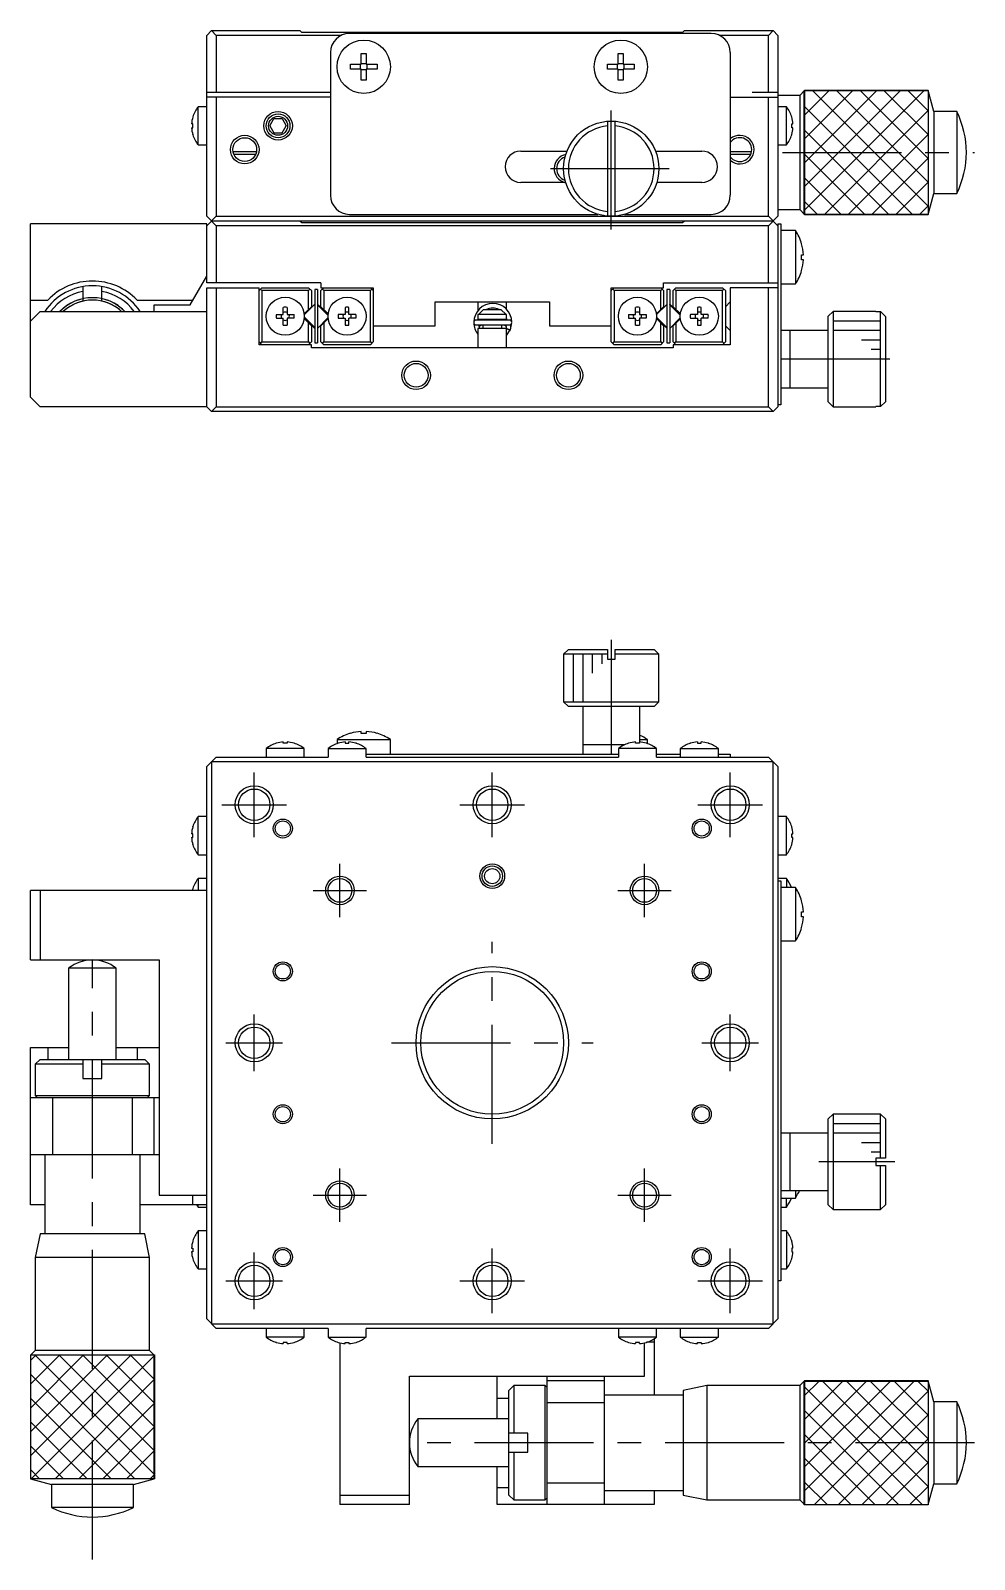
# Model space of a CAD drawing. Extents: x -22 to 381, y 14 to 269.
# Drawn here: x 91.4 to 190.6, y 108 to 268.6 of the extents above; entities that cross this region are included whole.
import ezdxf

# ---------------------------------------------------------------- set-up
doc = ezdxf.new("R2010")
doc.units = 0
doc.header["$LTSCALE"] = 10
doc.linetypes.add('CENTER', pattern=[2, 1.25, -0.25, 0.25, -0.25])
doc.layers.get('0').update_dxf_attribs({"linetype": 'CONTINUOUS'})
doc.layers.add('CENTER', color=1, linetype='CENTER')

msp = doc.modelspace()

# ---------------------------------------------------------------- linework, layer by layer
at = {"color": 7, "linetype": 'CONTINUOUS'}
for p, q in [((109.916871, 268.083955), (110.416871, 268.583955)), ((110.416871, 268.583955), (110.916871, 268.083955)), ((110.416871, 268.583955), (119.716871, 268.583955)), ((119.916871, 268.383955), (119.716871, 268.583955)), ((159.916871, 268.383955), (119.916871, 268.383955)), ((162.916871, 268.283955), (124.916871, 268.283955)), ((160.116871, 268.583955), (159.916871, 268.383955)), ((160.116871, 268.583955), (169.416871, 268.583955)), ((168.916871, 268.083955), (169.416871, 268.583955)), ((169.416871, 268.583955), (169.916871, 268.083955)), ((109.916871, 249.083955), (109.916871, 268.083955)), ((124.045092, 268.083955), (110.916871, 268.083955)), ((110.916871, 268.083955), (110.916871, 262.083955)), ((168.916871, 268.083955), (163.788651, 268.083955)), ((168.916871, 262.083955), (168.916871, 268.083955)), ((169.916871, 268.083955), (169.916871, 249.083955)), ((122.916871, 266.283955), (122.916871, 251.283955)), ((125.017732, 264.523955), (125.017732, 265.043955)), ((125.017732, 265.043955), (126.156871, 265.043955)), ((126.08743, 264.523955), (126.08743, 265.043955)), ((126.156871, 266.183094), (126.676871, 266.183094)), ((126.156871, 265.043955), (126.156871, 266.183094)), ((126.156871, 265.113396), (126.676871, 265.113396)), ((126.676871, 266.183094), (126.676871, 265.043955)), ((126.676871, 265.043955), (127.816011, 265.043955)), ((126.746313, 265.043955), (126.746313, 264.523955)), ((127.816011, 265.043955), (127.816011, 264.523955)), ((152.017732, 264.523955), (152.017732, 265.043955)), ((152.017732, 265.043955), (153.156871, 265.043955)), ((153.08743, 264.523955), (153.08743, 265.043955)), ((153.156871, 266.183094), (153.676871, 266.183094)), ((153.156871, 265.043955), (153.156871, 266.183094)), ((153.156871, 265.113396), (153.676871, 265.113396)), ((153.676871, 266.183094), (153.676871, 265.043955)), ((153.676871, 265.043955), (154.816011, 265.043955)), ((153.746313, 265.043955), (153.746313, 264.523955)), ((154.816011, 265.043955), (154.816011, 264.523955)), ((164.916871, 266.283955), (164.916871, 251.283955)), ((126.156871, 264.523955), (125.017732, 264.523955)), ((126.156871, 263.384815), (126.156871, 264.523955)), ((126.676871, 264.454513), (126.156871, 264.454513)), ((126.676871, 263.384815), (126.156871, 263.384815)), ((127.816011, 264.523955), (126.676871, 264.523955)), ((126.676871, 264.523955), (126.676871, 263.384815)), ((153.156871, 264.523955), (152.017732, 264.523955)), ((153.156871, 263.384815), (153.156871, 264.523955)), ((153.676871, 264.454513), (153.156871, 264.454513)), ((153.676871, 263.384815), (153.156871, 263.384815)), ((154.816011, 264.523955), (153.676871, 264.523955)), ((153.676871, 264.523955), (153.676871, 263.384815)), ((122.916871, 262.083955), (109.916871, 262.083955)), ((169.916871, 262.083955), (167.216871, 262.083955)), ((172.216875, 261.783951), (169.916871, 261.783951)), ((172.716877, 262.283954), (172.216875, 261.783951)), ((172.216875, 261.783951), (172.216875, 249.783959)), ((172.716877, 262.283954), (172.716877, 249.283956)), ((185.716878, 262.283954), (172.716877, 262.283954)), ((185.716878, 262.283954), (185.716878, 249.283956)), ((186.306366, 260.083955), (185.716878, 262.283954)), ((109.018872, 256.583955), (109.018872, 260.583955)), ((109.916871, 260.583955), (109.018872, 260.583955)), ((122.916871, 261.583955), (109.916871, 261.583955)), ((110.916871, 261.583955), (110.916871, 249.083955)), ((164.916871, 261.583955), (169.916871, 261.583955)), ((168.916871, 249.083955), (168.916871, 261.583955)), ((170.814871, 260.583955), (169.916871, 260.583955)), ((170.814871, 256.583955), (170.814871, 260.583955)), ((186.306366, 260.083955), (186.306366, 251.483955)), ((188.716877, 260.083955), (186.306366, 260.083955)), ((188.716877, 260.083955), (188.716877, 251.483955)), ((108.461139, 258.783955), (108.329396, 258.783955)), ((108.461139, 259.512663), (108.461139, 259.533955)), ((108.461139, 258.383955), (108.461139, 258.783955)), ((116.550846, 258.583955), (116.983859, 259.333955)), ((116.550846, 258.583955), (116.983859, 257.833955)), ((116.983859, 259.333955), (117.849884, 259.333955)), ((117.849884, 259.333955), (118.282897, 258.583955)), ((117.849884, 257.833955), (118.282897, 258.583955)), ((152.016871, 259.067929), (152.016871, 249.09998)), ((152.816871, 249.09998), (152.816871, 259.067929)), ((171.372604, 259.512663), (171.372604, 259.533955)), ((171.372604, 258.783955), (171.504347, 258.783955)), ((171.372604, 258.383955), (171.372604, 258.783955)), ((108.329396, 258.383955), (108.461139, 258.383955)), ((108.461139, 257.633955), (108.461139, 257.655246)), ((116.983859, 257.833955), (117.849884, 257.833955)), ((171.504347, 258.383955), (171.372604, 258.383955)), ((171.372604, 257.633955), (171.372604, 257.655246)), ((109.018872, 256.583955), (109.916871, 256.583955)), ((112.682975, 255.883955), (115.150768, 255.883955)), ((115.062515, 255.583955), (112.771228, 255.583955)), ((142.916871, 255.933955), (147.771713, 255.933955)), ((157.06203, 255.933955), (161.916871, 255.933955)), ((164.916871, 255.883955), (167.150768, 255.883955)), ((167.062515, 255.583955), (164.916871, 255.583955)), ((169.916871, 256.583955), (170.814871, 256.583955)), ((147.631738, 252.633955), (142.916871, 252.633955)), ((161.916871, 252.633955), (157.202005, 252.633955)), ((185.716878, 249.283956), (186.306366, 251.483955)), ((186.306366, 251.483955), (188.716877, 251.483955)), ((109.916871, 249.083955), (110.916871, 248.083955)), ((109.916871, 248.083955), (110.916871, 249.083955)), ((110.916871, 249.083955), (168.916871, 249.083955)), ((124.916871, 249.283955), (151.016871, 249.283955)), ((153.816871, 249.283955), (162.916871, 249.283955)), ((168.916871, 248.083955), (169.916871, 249.083955)), ((168.916871, 249.083955), (169.916871, 248.083955)), ((169.916871, 249.783959), (172.216875, 249.783959)), ((172.216875, 249.783959), (172.716877, 249.283956)), ((172.716877, 249.283956), (185.716878, 249.283956)), ((109.916871, 248.283955), (91.416871, 248.283955)), ((91.416871, 230.083955), (91.416871, 248.283955)), ((109.916871, 242.083955), (109.916871, 248.283955)), ((169.416871, 248.583955), (110.416871, 248.583955)), ((110.916871, 248.083955), (110.916871, 242.083955)), ((168.916871, 248.083955), (110.916871, 248.083955)), ((119.916871, 248.383955), (119.716871, 248.583955)), ((159.916871, 248.383955), (119.916871, 248.383955)), ((160.116871, 248.583955), (159.916871, 248.383955)), ((168.916871, 242.083955), (168.916871, 248.083955)), ((169.916871, 248.283955), (170.216871, 248.283955)), ((169.916871, 248.283955), (169.916871, 229.083955)), ((170.216871, 248.283955), (170.216871, 229.283955)), ((171.759334, 247.583955), (170.216871, 247.583955)), ((171.759334, 247.583955), (171.759334, 241.983955)), ((172.410076, 246.183094), (172.416244, 246.186102)), ((172.410076, 245.043955), (172.603333, 245.043955)), ((172.410076, 244.523955), (172.410076, 245.043955)), ((172.603333, 244.523955), (172.410076, 244.523955)), ((108.184821, 239.783955), (109.916871, 242.783955)), ((172.416244, 243.381807), (172.410076, 243.384815)), ((96.916872, 241.700034), (96.916872, 240.171437)), ((98.916872, 240.171437), (98.916872, 241.700034)), ((121.916871, 242.083955), (109.916871, 242.083955)), ((109.916871, 229.083955), (109.916871, 241.583955)), ((109.916871, 241.583955), (115.416871, 241.583955)), ((110.916871, 241.583955), (110.916871, 229.083955)), ((115.416871, 235.583955), (115.416871, 241.583955)), ((115.716871, 241.583955), (115.416871, 241.283955)), ((115.716871, 241.283955), (115.566871, 241.433955)), ((115.716871, 241.583955), (120.616871, 241.583955)), ((115.716871, 241.283955), (115.716871, 235.883955)), ((120.616871, 241.283955), (115.716871, 241.283955)), ((120.616871, 241.583955), (120.916871, 241.283955)), ((120.766871, 241.433955), (120.616871, 241.283955)), ((120.616871, 239.286556), (120.616871, 241.283955)), ((120.916871, 241.283955), (120.916871, 239.586556)), ((121.266871, 241.383955), (121.266871, 235.783955)), ((121.566871, 241.383955), (121.266871, 241.383955)), ((121.566871, 241.383955), (121.566871, 235.783955)), ((121.916871, 242.083955), (121.916871, 241.583955)), ((121.916871, 241.583955), (127.416871, 241.583955)), ((122.216871, 241.583955), (121.916871, 241.283955)), ((121.916871, 239.586556), (121.916871, 241.283955)), ((122.216871, 241.283955), (122.066871, 241.433955)), ((122.216871, 241.283955), (122.216871, 239.286556)), ((127.116871, 241.283955), (122.216871, 241.283955)), ((127.116871, 241.583955), (127.416871, 241.283955)), ((127.266871, 241.433955), (127.116871, 241.283955)), ((127.116871, 235.883955), (127.116871, 241.283955)), ((127.416871, 241.583955), (127.416871, 235.883955)), ((152.416871, 241.583955), (157.916871, 241.583955)), ((152.416871, 235.883955), (152.416871, 241.583955)), ((152.716871, 241.583955), (152.416871, 241.283955)), ((152.716871, 241.283955), (152.566871, 241.433955)), ((157.616871, 241.283955), (152.716871, 241.283955)), ((152.716871, 241.283955), (152.716871, 235.883955)), ((157.916871, 241.283955), (157.616871, 241.583955)), ((157.766871, 241.433955), (157.616871, 241.283955)), ((157.616871, 239.286556), (157.616871, 241.283955)), ((157.916871, 241.583955), (157.916871, 242.083955)), ((157.916871, 242.083955), (169.916871, 242.083955)), ((157.916871, 241.283955), (157.916871, 239.586556)), ((158.266871, 241.383955), (158.266871, 235.783955)), ((158.566871, 241.383955), (158.266871, 241.383955)), ((158.566871, 241.383955), (158.566871, 235.783955)), ((158.916871, 241.283955), (159.216871, 241.583955)), ((158.916871, 239.586556), (158.916871, 241.283955)), ((159.216871, 241.283955), (159.066871, 241.433955)), ((159.216871, 241.583955), (164.116871, 241.583955)), ((159.216871, 241.283955), (159.216871, 239.286556)), ((164.116871, 241.283955), (159.216871, 241.283955)), ((164.416871, 241.283955), (164.116871, 241.583955)), ((164.266871, 241.433955), (164.116871, 241.283955)), ((164.116871, 235.883955), (164.116871, 241.283955)), ((164.416871, 241.283955), (164.416871, 235.883955)), ((164.916871, 241.583955), (164.916871, 235.583955)), ((169.916871, 241.583955), (164.916871, 241.583955)), ((168.916871, 229.083955), (168.916871, 241.583955)), ((170.216871, 241.983955), (171.759334, 241.983955)), ((91.416871, 240.283955), (93.226456, 240.283955)), ((102.607287, 240.283955), (108.473496, 240.283955)), ((104.416871, 239.783955), (108.184821, 239.783955)), ((104.416871, 239.083955), (104.416871, 239.783955)), ((117.966871, 238.783955), (117.966871, 239.512663)), ((118.366871, 239.512663), (118.366871, 238.783955)), ((120.152618, 238.822303), (120.916871, 239.586556)), ((121.240095, 239.821391), (120.179435, 238.760731)), ((121.566872, 239.777458), (122.654308, 238.690021)), ((122.654308, 238.760731), (121.593648, 239.821391)), ((121.916871, 239.586556), (122.681124, 238.822303)), ((124.466871, 239.512663), (124.466871, 238.783955)), ((124.866871, 238.783955), (124.866871, 239.512663)), ((133.916871, 240.083955), (145.916871, 240.083955)), ((133.916871, 237.583955), (133.916871, 240.083955)), ((138.416871, 240.083955), (138.416871, 239.184034)), ((138.471188, 238.783955), (139.000356, 239.283955)), ((139.000356, 239.283955), (140.833387, 239.283955)), ((140.833387, 239.283955), (141.362555, 238.783955)), ((141.416871, 239.313572), (141.416871, 240.083955)), ((145.916871, 240.083955), (145.916871, 237.583955)), ((154.966871, 238.783955), (154.966871, 239.512663)), ((155.366871, 239.512663), (155.366871, 238.783955)), ((157.152618, 238.822303), (157.916871, 239.586556)), ((158.240095, 239.821391), (157.179435, 238.760731)), ((158.566871, 239.777457), (159.654308, 238.690021)), ((159.654308, 238.760731), (158.593648, 239.821391)), ((158.916871, 239.586556), (159.681124, 238.822303)), ((161.466871, 239.512663), (161.466871, 238.783955)), ((161.866871, 238.783955), (161.866871, 239.512663)), ((164.916871, 240.083955), (164.416871, 239.583955)), ((92.416871, 239.083955), (91.416871, 238.083955)), ((92.416871, 239.083955), (109.916871, 239.083955)), ((117.238163, 238.783955), (117.966871, 238.783955)), ((117.238163, 238.383955), (117.966871, 238.383955)), ((117.966871, 237.655246), (117.966871, 238.383955)), ((118.366871, 238.783955), (119.09558, 238.783955)), ((118.366871, 238.383955), (118.366871, 237.655246)), ((119.09558, 238.383955), (118.366871, 238.383955)), ((120.916871, 237.581353), (120.152618, 238.345606)), ((121.266871, 237.390452), (120.179435, 238.477889)), ((120.179435, 238.407178), (121.240095, 237.346518)), ((120.616871, 235.883955), (120.616871, 237.881353)), ((121.593648, 237.346518), (122.654308, 238.407178)), ((122.681125, 238.345606), (121.916871, 237.581353)), ((122.216871, 237.881353), (122.216871, 235.883955)), ((124.466871, 238.783955), (123.738163, 238.783955)), ((123.738163, 238.383955), (124.466871, 238.383955)), ((124.466871, 238.383955), (124.466871, 237.655246)), ((125.59558, 238.783955), (124.866871, 238.783955)), ((124.866871, 237.655246), (124.866871, 238.383955)), ((125.59558, 238.383955), (124.866871, 238.383955)), ((141.723854, 238.18158), (138.223854, 238.18158)), ((138.223854, 237.68158), (141.723854, 237.68158)), ((138.416871, 238.783955), (138.416871, 238.283955)), ((141.416871, 238.783955), (138.416871, 238.783955)), ((138.416871, 238.283955), (141.416871, 238.283955)), ((138.619979, 237.283845), (138.493758, 237.681572)), ((138.494029, 238.181595), (138.514977, 238.284054)), ((138.636562, 237.596567), (138.644954, 237.605629)), ((138.644954, 237.605629), (138.653779, 237.614255)), ((138.653779, 237.614255), (138.663014, 237.622426)), ((138.663014, 237.622426), (138.672633, 237.630124)), ((138.672633, 237.630124), (138.682612, 237.637332)), ((138.682612, 237.637332), (138.692925, 237.644037)), ((138.692925, 237.644037), (138.703546, 237.650224)), ((138.703546, 237.650224), (138.714449, 237.655882)), ((138.714449, 237.655882), (138.725607, 237.660998)), ((138.725607, 237.660998), (138.736993, 237.665564)), ((138.736993, 237.665564), (138.74858, 237.669571)), ((138.74858, 237.669571), (138.760342, 237.673011)), ((138.760342, 237.673011), (138.772249, 237.675878)), ((138.772249, 237.675878), (138.784276, 237.678167)), ((138.784276, 237.678167), (138.796395, 237.679874)), ((138.796395, 237.679874), (138.808578, 237.680996)), ((138.808578, 237.680996), (138.820797, 237.681531)), ((138.820797, 237.681531), (138.825701, 237.68158)), ((138.916871, 238.283955), (138.916871, 238.18158)), ((138.916871, 237.68158), (138.916871, 237.283955)), ((140.916871, 238.18158), (140.916871, 238.283955)), ((140.916871, 237.283955), (140.916871, 237.68158)), ((141.122007, 237.68158), (141.13359, 237.681311)), ((141.13359, 237.681311), (141.145787, 237.680456)), ((141.145787, 237.680456), (141.157928, 237.679016)), ((141.157928, 237.679016), (141.169985, 237.676994)), ((141.169985, 237.676994), (141.18193, 237.674395)), ((141.18193, 237.674395), (141.193737, 237.671224)), ((141.193737, 237.671224), (141.205378, 237.667488)), ((141.205378, 237.667488), (141.216827, 237.663193)), ((141.216827, 237.663193), (141.228058, 237.658348)), ((141.228058, 237.658348), (141.239044, 237.652964)), ((141.239044, 237.652964), (141.249759, 237.64705)), ((141.249759, 237.64705), (141.260178, 237.640619)), ((141.260178, 237.640619), (141.270275, 237.633684)), ((141.270275, 237.633684), (141.280027, 237.626258)), ((141.280027, 237.626258), (141.289407, 237.618358)), ((141.289407, 237.618358), (141.298393, 237.609999)), ((141.298393, 237.609999), (141.30696, 237.6012)), ((141.30696, 237.6012), (141.315087, 237.591979)), ((141.416871, 238.18158), (141.416871, 238.783955)), ((141.417266, 238.342813), (141.453925, 238.181608)), ((141.82927, 237.684244), (141.822698, 237.702011)), ((141.840799, 237.649051), (141.82927, 237.684244)), ((141.833817, 237.199581), (141.972341, 237.902075)), ((141.850557, 237.613336), (141.840799, 237.649051)), ((141.85852, 237.577187), (141.850557, 237.613336)), ((154.238163, 238.783955), (154.966871, 238.783955)), ((154.238163, 238.383955), (154.966871, 238.383955)), ((154.966871, 237.655246), (154.966871, 238.383955)), ((155.366871, 238.783955), (156.09558, 238.783955)), ((155.366871, 238.383955), (155.366871, 237.655246)), ((156.09558, 238.383955), (155.366871, 238.383955)), ((157.916871, 237.581353), (157.152618, 238.345606)), ((158.266871, 237.390452), (157.179435, 238.477889)), ((157.179435, 238.407178), (158.240095, 237.346518)), ((157.616871, 235.883955), (157.616871, 237.881353)), ((158.593648, 237.346518), (159.654308, 238.407178)), ((159.681125, 238.345606), (158.916871, 237.581353)), ((159.216871, 237.881353), (159.216871, 235.883955)), ((161.466871, 238.783955), (160.738163, 238.783955)), ((160.738163, 238.383955), (161.466871, 238.383955)), ((161.466871, 238.383955), (161.466871, 237.655246)), ((162.59558, 238.783955), (161.866871, 238.783955)), ((161.866871, 237.655246), (161.866871, 238.383955)), ((162.59558, 238.383955), (161.866871, 238.383955)), ((175.716871, 239.083955), (175.216871, 238.583955)), ((175.216871, 229.583955), (175.216871, 238.583955)), ((175.716871, 239.083955), (175.716871, 229.083955)), ((180.216871, 239.083955), (175.716871, 239.083955)), ((180.216871, 239.083955), (180.216871, 239.067929)), ((180.216871, 239.067929), (180.716871, 239.067929)), ((180.716871, 229.09998), (180.716871, 239.067929)), ((180.716871, 239.067929), (181.216871, 238.566142)), ((181.216871, 238.566142), (181.216871, 229.601768)), ((120.916871, 237.581353), (120.916871, 235.883955)), ((121.916871, 235.883955), (121.916871, 237.581353)), ((127.416871, 237.583955), (133.916871, 237.583955)), ((138.110988, 237.20671), (138.135508, 237.143872)), ((138.13518, 237.145414), (138.136321, 237.145889)), ((138.135624, 237.147882), (138.135182, 237.14541)), ((138.135508, 237.143872), (138.135182, 237.14541)), ((141.416871, 237.283955), (138.416871, 237.283955)), ((138.416871, 237.283955), (138.416871, 235.283955)), ((138.575594, 237.437763), (138.576014, 237.450191)), ((138.575816, 237.425333), (138.575594, 237.437763)), ((138.576678, 237.412935), (138.575816, 237.425333)), ((138.576014, 237.450191), (138.577073, 237.462583)), ((138.578177, 237.400604), (138.576678, 237.412935)), ((138.577073, 237.462583), (138.57877, 237.474903)), ((138.580307, 237.388373), (138.578177, 237.400604)), ((138.57877, 237.474903), (138.581099, 237.487118)), ((138.583061, 237.376275), (138.580307, 237.388373)), ((138.581099, 237.487118), (138.584052, 237.499195)), ((138.58643, 237.364343), (138.583061, 237.376275)), ((138.584052, 237.499195), (138.587619, 237.5111)), ((138.590402, 237.352609), (138.58643, 237.364343)), ((138.587619, 237.5111), (138.59179, 237.522801)), ((138.595124, 237.340729), (138.590402, 237.352609)), ((138.59179, 237.522801), (138.596551, 237.534269)), ((138.59545, 237.339191), (138.593675, 237.342545)), ((138.596551, 237.534269), (138.601886, 237.545472)), ((138.601886, 237.545472), (138.60778, 237.556382)), ((138.60778, 237.556382), (138.614215, 237.566972)), ((138.614215, 237.566972), (138.62117, 237.577216)), ((138.62117, 237.577216), (138.628627, 237.587088)), ((138.628627, 237.587088), (138.636562, 237.596567)), ((141.315087, 237.591979), (141.322751, 237.582357)), ((141.322751, 237.582357), (141.329932, 237.572355)), ((141.353574, 237.340217), (141.327988, 237.283849)), ((141.329932, 237.572355), (141.336607, 237.561997)), ((141.336607, 237.561997), (141.342758, 237.551306)), ((141.342758, 237.551306), (141.348368, 237.540308)), ((141.348368, 237.540308), (141.353417, 237.52903)), ((141.414164, 237.279487), (141.349639, 237.331121)), ((141.352898, 237.336266), (141.352258, 237.339191)), ((141.355307, 237.347357), (141.352583, 237.340729)), ((141.354954, 237.332762), (141.352898, 237.336266)), ((141.353417, 237.52903), (141.357891, 237.517499)), ((141.358412, 237.328701), (141.354954, 237.332762)), ((141.359563, 237.359033), (141.355307, 237.347357)), ((141.357891, 237.517499), (141.361775, 237.505745)), ((141.36325, 237.324106), (141.358412, 237.328701)), ((141.363215, 237.370917), (141.359563, 237.359033)), ((141.361775, 237.505745), (141.365057, 237.493798)), ((141.366252, 237.382975), (141.363215, 237.370917)), ((141.36944, 237.319007), (141.36325, 237.324106)), ((141.365057, 237.493798), (141.367724, 237.481689)), ((141.368665, 237.395175), (141.366252, 237.382975)), ((141.367724, 237.481689), (141.369768, 237.46945)), ((141.370446, 237.407483), (141.368665, 237.395175)), ((141.376943, 237.313435), (141.36944, 237.319007)), ((141.369768, 237.46945), (141.371181, 237.457115)), ((141.371591, 237.419866), (141.370446, 237.407483)), ((141.371181, 237.457115), (141.371958, 237.444716)), ((141.372095, 237.432288), (141.371591, 237.419866)), ((141.371958, 237.444716), (141.372095, 237.432288)), ((141.385712, 237.307425), (141.376943, 237.313435)), ((141.395694, 237.301013), (141.385712, 237.307425)), ((141.406827, 237.294239), (141.395694, 237.301013)), ((141.419043, 237.287145), (141.406827, 237.294239)), ((141.807279, 237.135276), (141.414164, 237.279487)), ((141.416871, 235.283955), (141.416871, 237.283955)), ((141.416879, 236.548657), (141.811209, 237.144384)), ((141.432265, 237.279774), (141.419043, 237.287145)), ((141.446413, 237.272173), (141.432265, 237.279774)), ((141.4614, 237.264387), (141.446413, 237.272173)), ((141.477132, 237.256465), (141.4614, 237.264387)), ((141.493513, 237.248456), (141.477132, 237.256465)), ((141.510443, 237.240409), (141.493513, 237.248456)), ((141.527815, 237.232373), (141.510443, 237.240409)), ((141.545525, 237.224399), (141.527815, 237.232373)), ((141.563461, 237.216535), (141.545525, 237.224399)), ((141.581515, 237.20883), (141.563461, 237.216535)), ((141.599574, 237.201331), (141.581515, 237.20883)), ((141.617526, 237.194085), (141.599574, 237.201331)), ((141.635263, 237.187136), (141.617526, 237.194085)), ((141.652673, 237.180527), (141.635263, 237.187136)), ((141.66965, 237.174299), (141.652673, 237.180527)), ((141.686089, 237.16849), (141.66965, 237.174299)), ((141.701889, 237.163137), (141.686089, 237.16849)), ((141.716951, 237.158271), (141.701889, 237.163137)), ((141.731185, 237.153924), (141.716951, 237.158271)), ((141.744501, 237.150121), (141.731185, 237.153924)), ((141.756817, 237.146887), (141.744501, 237.150121)), ((141.768058, 237.144241), (141.756817, 237.146887)), ((141.778155, 237.142199), (141.768058, 237.144241)), ((141.774059, 237.0628), (141.808323, 237.137721)), ((141.787044, 237.140775), (141.778155, 237.142199)), ((141.794672, 237.139977), (141.787044, 237.140775)), ((141.800991, 237.139809), (141.794672, 237.139977)), ((141.805962, 237.140274), (141.800991, 237.139809)), ((141.809555, 237.141367), (141.805962, 237.140274)), ((141.811747, 237.143083), (141.809555, 237.141367)), ((141.812525, 237.14541), (141.811747, 237.143083)), ((141.8122, 237.143872), (141.825253, 237.176454)), ((141.825253, 237.176454), (141.837343, 237.211472)), ((141.837343, 237.211472), (141.847668, 237.24704)), ((141.847668, 237.24704), (141.856202, 237.283069)), ((141.856202, 237.283069), (141.862926, 237.319472)), ((141.864668, 237.540691), (141.85852, 237.577187)), ((141.862926, 237.319472), (141.867824, 237.356158)), ((141.868986, 237.503938), (141.864668, 237.540691)), ((141.867824, 237.356158), (141.870883, 237.393038)), ((141.871465, 237.467018), (141.868986, 237.503938)), ((141.870883, 237.393038), (141.872098, 237.430021)), ((141.872098, 237.430021), (141.871465, 237.467018)), ((145.916871, 237.583955), (152.416871, 237.583955)), ((157.916871, 237.581353), (157.916871, 235.883955)), ((158.916871, 235.883955), (158.916871, 237.581353)), ((164.416871, 237.583955), (164.916871, 237.083955)), ((175.216871, 237.083955), (170.216871, 237.083955)), ((171.216871, 231.083955), (171.216871, 237.083955)), ((115.416871, 235.883955), (115.716871, 235.583955)), ((120.916871, 235.583955), (115.416871, 235.583955)), ((115.566871, 235.733955), (115.716871, 235.883955)), ((115.716871, 235.883955), (120.616871, 235.883955)), ((120.616871, 235.883955), (120.766871, 235.733955)), ((120.916871, 235.883955), (120.616871, 235.583955)), ((120.916871, 235.283955), (120.916871, 235.583955)), ((158.916871, 235.283955), (120.916871, 235.283955)), ((121.266871, 235.783955), (121.566871, 235.783955)), ((121.916871, 235.883955), (122.216871, 235.583955)), ((122.066871, 235.733955), (122.216871, 235.883955)), ((122.216871, 235.883955), (127.116871, 235.883955)), ((127.116871, 235.583955), (122.216871, 235.583955)), ((127.116871, 235.883955), (127.266871, 235.733955)), ((127.416871, 235.883955), (127.116871, 235.583955)), ((152.416871, 235.883955), (152.716871, 235.583955)), ((152.566871, 235.733955), (152.716871, 235.883955)), ((152.716871, 235.883955), (157.616871, 235.883955)), ((157.616871, 235.583955), (152.716871, 235.583955)), ((157.616871, 235.883955), (157.766871, 235.733955)), ((157.616871, 235.583955), (157.916871, 235.883955)), ((158.266871, 235.783955), (158.566871, 235.783955)), ((159.216871, 235.583955), (158.916871, 235.883955)), ((158.916871, 235.583955), (158.916871, 235.283955)), ((164.916871, 235.583955), (158.916871, 235.583955)), ((159.066871, 235.733955), (159.216871, 235.883955)), ((159.216871, 235.883955), (164.116871, 235.883955)), ((164.116871, 235.883955), (164.266871, 235.733955)), ((164.416871, 235.883955), (164.116871, 235.583955)), ((91.416871, 230.083955), (92.416871, 229.083955)), ((170.216871, 231.083955), (175.216871, 231.083955)), ((175.216871, 229.583955), (175.716871, 229.083955)), ((181.216871, 229.601768), (180.716871, 229.09998)), ((109.916871, 229.083955), (92.416871, 229.083955)), ((109.916871, 229.083955), (110.416871, 228.583955)), ((110.416871, 228.583955), (110.916871, 229.083955)), ((169.416871, 228.583955), (110.416871, 228.583955)), ((110.916871, 229.083955), (168.916871, 229.083955)), ((168.916871, 229.083955), (169.416871, 228.583955)), ((169.416871, 228.583955), (169.916871, 229.083955)), ((170.216871, 229.283955), (169.916871, 229.283955)), ((175.716871, 229.083955), (180.216871, 229.083955)), ((180.716871, 229.09998), (180.216871, 229.09998)), ((180.216871, 229.09998), (180.216871, 229.083955)), ((147.916871, 203.592736), (147.416871, 203.092736)), ((152.016871, 203.092736), (147.416871, 203.092736)), ((147.416871, 203.092736), (147.416871, 198.092736)), ((147.916871, 203.592736), (152.016871, 203.592736)), ((152.016871, 203.592736), (152.016871, 202.592736)), ((152.016871, 202.592736), (152.816871, 202.592736)), ((152.816871, 203.592736), (156.916871, 203.592736)), ((152.816871, 202.592736), (152.816871, 203.592736)), ((157.416871, 203.092736), (152.816871, 203.092736)), ((157.416871, 203.092736), (156.916871, 203.592736)), ((157.416871, 198.092736), (157.416871, 203.092736)), ((147.416871, 198.092736), (157.416871, 198.092736)), ((147.416871, 198.092736), (147.916871, 197.592736)), ((156.916871, 197.592736), (147.916871, 197.592736)), ((149.416871, 197.592736), (149.416871, 192.592736)), ((155.416871, 193.87668), (155.416871, 197.592736)), ((156.916871, 197.592736), (157.416871, 198.092736)), ((125.017732, 194.785941), (125.014724, 194.792109)), ((126.156871, 194.785941), (126.156871, 194.979198)), ((126.676871, 194.785941), (126.156871, 194.785941)), ((126.676871, 194.979198), (126.676871, 194.785941)), ((127.819019, 194.792109), (127.816011, 194.785941)), ((120.166871, 193.190736), (116.166871, 193.190736)), ((116.166871, 193.190736), (116.166871, 192.292736)), ((117.238163, 193.748469), (117.216871, 193.748469)), ((117.966871, 193.748469), (117.966871, 193.880212)), ((118.366871, 193.748469), (117.966871, 193.748469)), ((118.366871, 193.880212), (118.366871, 193.748469)), ((119.116871, 193.748469), (119.09558, 193.748469)), ((120.166871, 192.292736), (120.166871, 193.190736)), ((122.666871, 193.190736), (126.666871, 193.190736)), ((122.666871, 193.190736), (122.666871, 192.292736)), ((123.616871, 194.135199), (129.216871, 194.135199)), ((123.616871, 194.135199), (123.616871, 193.715566)), ((123.716871, 193.748469), (123.738163, 193.748469)), ((124.466871, 193.880212), (124.466871, 193.748469)), ((124.466871, 193.748469), (124.866871, 193.748469)), ((124.866871, 193.748469), (124.866871, 193.880212)), ((125.59558, 193.748469), (125.616871, 193.748469)), ((126.666871, 192.292736), (126.666871, 193.190736)), ((129.216871, 192.592736), (129.216871, 194.135199)), ((153.814096, 193.592736), (149.416871, 193.592736)), ((157.166871, 193.190736), (153.166871, 193.190736)), ((153.166871, 193.190736), (153.166871, 192.292736)), ((154.238163, 193.748469), (154.216871, 193.748469)), ((154.966871, 193.748469), (154.966871, 193.880212)), ((155.366871, 193.748469), (154.966871, 193.748469)), ((155.366871, 193.880212), (155.366871, 193.748469)), ((155.416871, 194.135199), (156.216871, 194.135199)), ((156.116871, 193.748469), (156.09558, 193.748469)), ((156.216871, 193.715566), (156.216871, 194.135199)), ((157.166871, 192.292736), (157.166871, 193.190736)), ((159.666871, 193.190736), (163.666871, 193.190736)), ((159.666871, 193.190736), (159.666871, 192.292736)), ((160.716871, 193.748469), (160.738163, 193.748469)), ((161.466871, 193.880212), (161.466871, 193.748469)), ((161.466871, 193.748469), (161.866871, 193.748469)), ((161.866871, 193.748469), (161.866871, 193.880212)), ((162.59558, 193.748469), (162.616871, 193.748469)), ((163.666871, 192.292736), (163.666871, 193.190736)), ((109.916871, 191.292736), (110.916871, 192.292736)), ((109.916871, 133.292736), (109.916871, 191.292736)), ((169.416871, 191.792736), (110.416871, 191.792736)), ((110.416871, 191.792736), (110.416871, 132.792736)), ((110.916871, 192.292736), (122.666871, 192.292736)), ((126.666871, 192.592736), (153.166871, 192.592736)), ((126.666871, 192.292736), (153.166871, 192.292736)), ((157.166871, 192.592736), (159.666871, 192.592736)), ((157.166871, 192.292736), (168.916871, 192.292736)), ((163.666871, 192.592736), (164.916871, 192.592736)), ((164.916871, 192.592736), (164.916871, 192.292736)), ((168.916871, 192.292736), (169.916871, 191.292736)), ((169.416871, 132.792736), (169.416871, 191.792736)), ((169.916871, 191.292736), (169.916871, 133.292736)), ((108.461139, 184.971445), (108.461139, 184.992736)), ((109.018872, 182.042736), (109.018872, 186.042736)), ((109.916871, 186.042736), (109.018872, 186.042736)), ((170.814871, 186.042736), (169.916871, 186.042736)), ((170.814871, 182.042736), (170.814871, 186.042736)), ((171.372604, 184.971445), (171.372604, 184.992736)), ((108.461139, 184.242736), (108.329396, 184.242736)), ((108.329396, 183.842736), (108.461139, 183.842736)), ((108.461139, 183.842736), (108.461139, 184.242736)), ((108.461139, 183.092736), (108.461139, 183.114028)), ((171.372604, 184.242736), (171.504347, 184.242736)), ((171.372604, 183.842736), (171.372604, 184.242736)), ((171.504347, 183.842736), (171.372604, 183.842736)), ((171.372604, 183.092736), (171.372604, 183.114028)), ((109.018872, 182.042736), (109.916871, 182.042736)), ((169.916871, 182.042736), (170.814871, 182.042736)), ((91.416871, 170.992736), (91.416871, 178.292736)), ((109.916871, 178.292736), (91.416871, 178.292736)), ((92.416871, 178.292736), (92.416871, 170.992736)), ((108.461139, 178.492736), (108.461139, 178.471445)), ((109.018872, 179.542736), (109.018872, 178.292736)), ((109.916871, 179.542736), (109.018872, 179.542736)), ((170.814871, 179.542736), (169.916871, 179.542736)), ((169.916871, 179.292736), (170.216871, 179.292736)), ((170.216871, 179.292736), (170.216871, 137.292736)), ((171.759334, 178.592736), (170.216871, 178.592736)), ((170.814871, 179.542736), (170.814871, 178.592736)), ((171.759334, 178.592736), (171.759334, 172.992736)), ((172.410076, 177.191876), (172.416244, 177.194884)), ((172.410076, 175.532736), (172.410076, 176.052736)), ((172.410076, 176.052736), (172.603333, 176.052736)), ((172.603333, 175.532736), (172.410076, 175.532736)), ((172.416244, 174.390589), (172.410076, 174.393597)), ((170.216871, 172.992736), (171.759334, 172.992736)), ((91.416871, 170.992736), (104.916871, 170.992736)), ((104.916871, 170.992736), (104.916871, 146.292736)), ((95.416875, 170.115227), (95.416875, 160.542736)), ((100.416867, 170.115227), (95.416875, 170.115227)), ((100.416867, 160.542736), (100.416867, 170.115227)), ((91.416871, 145.292736), (91.416871, 161.792736)), ((91.416871, 161.792736), (95.416875, 161.792736)), ((92.416871, 160.542736), (91.916871, 160.042736)), ((92.416871, 160.542736), (103.416871, 160.542736)), ((93.226456, 161.792736), (93.226456, 160.542736)), ((96.916871, 160.542736), (96.916871, 158.542736)), ((98.916871, 158.542736), (98.916871, 160.542736)), ((100.416867, 161.792736), (104.916871, 161.792736)), ((102.607287, 161.792736), (102.607287, 160.542736)), ((103.916871, 160.042736), (103.416871, 160.542736)), ((96.916871, 160.042736), (91.916871, 160.042736)), ((91.916871, 160.042736), (91.916871, 156.742736)), ((103.916871, 160.042736), (98.916871, 160.042736)), ((103.916871, 156.742736), (103.916871, 160.042736)), ((96.916871, 158.542736), (98.916871, 158.542736)), ((91.416871, 156.542736), (104.916871, 156.542736)), ((91.916871, 156.742736), (103.916871, 156.742736)), ((91.916871, 156.742736), (92.116871, 156.542736)), ((93.726273, 156.542736), (93.726273, 150.542736)), ((102.122643, 150.542736), (102.122643, 156.542736)), ((103.716871, 156.542736), (103.916871, 156.742736)), ((104.416871, 150.542736), (104.416871, 156.542736)), ((175.716871, 154.792736), (175.216871, 154.292736)), ((175.216871, 145.292736), (175.216871, 154.292736)), ((175.716871, 154.792736), (175.716871, 144.792736)), ((180.716871, 154.792736), (175.716871, 154.792736)), ((180.716871, 150.192736), (180.716871, 154.792736)), ((181.216871, 154.292736), (180.716871, 154.792736)), ((181.216871, 154.292736), (181.216871, 150.192736)), ((175.216871, 152.792736), (170.216871, 152.792736)), ((171.216871, 146.792736), (171.216871, 152.792736)), ((104.916871, 150.542736), (91.416871, 150.542736)), ((92.916871, 150.542736), (92.916871, 142.242736)), ((102.916871, 142.242736), (102.916871, 150.542736)), ((180.216871, 150.192736), (180.216871, 149.392736)), ((181.216871, 150.192736), (180.216871, 150.192736)), ((180.216871, 149.392736), (181.216871, 149.392736)), ((180.716871, 144.792736), (180.716871, 149.392736)), ((181.216871, 149.392736), (181.216871, 145.292736)), ((104.916871, 146.292736), (109.916871, 146.292736)), ((108.473496, 145.292736), (108.473496, 146.292736)), ((170.216871, 146.792736), (175.216871, 146.792736)), ((171.759334, 146.792736), (171.759334, 145.992736)), ((92.916871, 145.292736), (91.416871, 145.292736)), ((109.916871, 145.292736), (102.916871, 145.292736)), ((109.018872, 145.042736), (109.018872, 145.292736)), ((109.018872, 145.042736), (109.916871, 145.042736)), ((170.216871, 145.992736), (171.759334, 145.992736)), ((170.216871, 145.042736), (170.814871, 145.042736)), ((170.814871, 145.042736), (170.814871, 145.992736)), ((175.216871, 145.292736), (175.716871, 144.792736)), ((175.716871, 144.792736), (180.716871, 144.792736)), ((180.716871, 144.792736), (181.216871, 145.292736)), ((92.416874, 142.242736), (91.916875, 139.742737)), ((103.416868, 142.242736), (92.416874, 142.242736)), ((103.916867, 139.742737), (103.416868, 142.242736)), ((108.461139, 141.492736), (108.461139, 141.471445)), ((109.018872, 142.542736), (109.018872, 138.542736)), ((109.916871, 142.542736), (109.018872, 142.542736)), ((170.814871, 142.542736), (170.216871, 142.542736)), ((170.814871, 142.542736), (170.814871, 138.542736)), ((171.372604, 141.492736), (171.372604, 141.471445)), ((91.916875, 139.742737), (91.916875, 129.992732)), ((103.916867, 139.742737), (91.916875, 139.742737)), ((103.916867, 129.992732), (103.916867, 139.742737)), ((108.329396, 140.742736), (108.461139, 140.742736)), ((108.461139, 140.342736), (108.329396, 140.342736)), ((108.461139, 140.742736), (108.461139, 140.342736)), ((171.504347, 140.742736), (171.372604, 140.742736)), ((171.372604, 140.742736), (171.372604, 140.342736)), ((171.372604, 140.342736), (171.504347, 140.342736)), ((108.461139, 139.614028), (108.461139, 139.592736)), ((109.018872, 138.542736), (109.916871, 138.542736)), ((170.216871, 138.542736), (170.814871, 138.542736)), ((171.372604, 139.614028), (171.372604, 139.592736)), ((170.216871, 137.292736), (169.916871, 137.292736)), ((110.916871, 132.292736), (109.916871, 133.292736)), ((169.916871, 133.292736), (168.916871, 132.292736)), ((110.416871, 132.792736), (169.416871, 132.792736)), ((122.666871, 132.292736), (110.916871, 132.292736)), ((116.166871, 132.292736), (116.166871, 131.394737)), ((120.166871, 131.394737), (120.166871, 132.292736)), ((122.666871, 132.292736), (122.666871, 131.394737)), ((168.916871, 132.292736), (126.666871, 132.292736)), ((126.666871, 131.394737), (126.666871, 132.292736)), ((153.166871, 132.292736), (153.166871, 131.394737)), ((157.166871, 131.394737), (157.166871, 132.292736)), ((159.666871, 132.292736), (159.666871, 131.394737)), ((163.666871, 131.394737), (163.666871, 132.292736)), ((120.166871, 131.394737), (116.166871, 131.394737)), ((117.238163, 130.837004), (117.216871, 130.837004)), ((118.366871, 130.837004), (117.966871, 130.837004)), ((117.966871, 130.837004), (117.966871, 130.705261)), ((118.366871, 130.705261), (118.366871, 130.837004)), ((119.116871, 130.837004), (119.09558, 130.837004)), ((122.666871, 131.394737), (126.666871, 131.394737)), ((123.716871, 130.837004), (123.738163, 130.837004)), ((123.916871, 130.788304), (123.916871, 113.792736)), ((124.466871, 130.837004), (124.866871, 130.837004)), ((124.466871, 130.705261), (124.466871, 130.837004)), ((124.866871, 130.837004), (124.866871, 130.705261)), ((125.59558, 130.837004), (125.616871, 130.837004)), ((157.166871, 131.394737), (153.166871, 131.394737)), ((154.238163, 130.837004), (154.216871, 130.837004)), ((155.366871, 130.837004), (154.966871, 130.837004)), ((154.966871, 130.837004), (154.966871, 130.705261)), ((155.366871, 130.705261), (155.366871, 130.837004)), ((155.916871, 127.292736), (155.916871, 130.788304)), ((156.116871, 130.837004), (156.09558, 130.837004)), ((156.916871, 130.849361), (156.155742, 130.849361)), ((156.916871, 131.213651), (156.916871, 125.292736)), ((159.666871, 131.394737), (163.666871, 131.394737)), ((160.716871, 130.837004), (160.738163, 130.837004)), ((161.466871, 130.837004), (161.866871, 130.837004)), ((161.466871, 130.705261), (161.466871, 130.837004)), ((161.866871, 130.837004), (161.866871, 130.705261)), ((162.59558, 130.837004), (162.616871, 130.837004)), ((91.916875, 129.992732), (91.416872, 129.49273)), ((91.416872, 129.49273), (91.416872, 116.492729)), ((104.41687, 129.49273), (91.416872, 129.49273)), ((103.916867, 129.992732), (91.916875, 129.992732)), ((104.41687, 129.49273), (103.916867, 129.992732)), ((104.41687, 116.492729), (104.41687, 129.49273)), ((131.216871, 127.292736), (155.916871, 127.292736)), ((131.216871, 113.792736), (131.216871, 127.292736)), ((140.416871, 122.792732), (140.416871, 127.292736)), ((145.666871, 113.792736), (145.666871, 127.292736)), ((151.666871, 127.292736), (151.666871, 113.792736)), ((142.166871, 126.292736), (141.666871, 125.792736)), ((141.666871, 114.792736), (141.666871, 125.792736)), ((142.166871, 126.292736), (142.166871, 121.292736)), ((145.466871, 126.292736), (142.166871, 126.292736)), ((145.466871, 114.292736), (145.466871, 126.292736)), ((145.666871, 126.092736), (145.466871, 126.292736)), ((151.666871, 126.792736), (145.666871, 126.792736)), ((159.966871, 125.292736), (151.666871, 125.292736)), ((162.46687, 126.292732), (159.966871, 125.792733)), ((159.966871, 125.792733), (159.966871, 114.792739)), ((172.216875, 126.292732), (162.46687, 126.292732)), ((162.46687, 126.292732), (162.46687, 114.29274)), ((172.716877, 126.792735), (172.216875, 126.292732)), ((172.216875, 126.292732), (172.216875, 114.29274)), ((185.716878, 126.792735), (172.716877, 126.792735)), ((172.716877, 126.792735), (172.716877, 113.792737)), ((186.306366, 124.592736), (185.716878, 126.792735)), ((185.716878, 126.792735), (185.716878, 113.792737)), ((140.416871, 124.983152), (141.666871, 124.983152)), ((151.666871, 124.498508), (145.666871, 124.498508)), ((188.716877, 124.592736), (186.306366, 124.592736)), ((186.306366, 124.592736), (186.306366, 115.992736)), ((188.716877, 124.592736), (188.716877, 115.992736)), ((141.666871, 122.792732), (132.09438, 122.792732)), ((132.09438, 122.792732), (132.09438, 117.79274)), ((143.666871, 121.292736), (141.666871, 121.292736)), ((143.666871, 119.292736), (143.666871, 121.292736)), ((141.666871, 119.292736), (143.666871, 119.292736)), ((142.166871, 119.292736), (142.166871, 114.292736)), ((132.09438, 117.79274), (141.666871, 117.79274)), ((140.416871, 113.792736), (140.416871, 117.79274)), ((91.416872, 116.492729), (93.616871, 115.903241)), ((104.41687, 116.492729), (91.416872, 116.492729)), ((93.616871, 115.903241), (93.616871, 113.49273)), ((102.216871, 115.903241), (93.616871, 115.903241)), ((102.216871, 115.903241), (104.41687, 116.492729)), ((102.216871, 113.49273), (102.216871, 115.903241)), ((140.416871, 115.602321), (141.666871, 115.602321)), ((145.666871, 116.102137), (151.666871, 116.102137)), ((185.716878, 113.792737), (186.306366, 115.992736)), ((186.306366, 115.992736), (188.716877, 115.992736)), ((123.916871, 114.792736), (131.216871, 114.792736)), ((141.666871, 114.792736), (142.166871, 114.292736)), ((142.166871, 114.292736), (145.466871, 114.292736)), ((145.466871, 114.292736), (145.666871, 114.492736)), ((151.666871, 115.292736), (159.966871, 115.292736)), ((156.916871, 115.292736), (156.916871, 113.792736)), ((159.966871, 114.792739), (162.46687, 114.29274)), ((162.46687, 114.29274), (172.216875, 114.29274)), ((172.216875, 114.29274), (172.716877, 113.792737)), ((102.216871, 113.49273), (93.616871, 113.49273)), ((131.216871, 113.792736), (123.916871, 113.792736)), ((156.916871, 113.792736), (140.416871, 113.792736)), ((172.716877, 113.792737), (185.716878, 113.792737))]:
    msp.add_line(p, q, dxfattribs=at)
at = {"color": 3, "linetype": 'CONTINUOUS'}
for p, q in [((172.691877, 262.174798), (172.801033, 262.283954)), ((172.691877, 259.674798), (175.301033, 262.283954)), ((172.691877, 257.174798), (177.801033, 262.283954)), ((172.691877, 254.674798), (180.301033, 262.283954)), ((172.691877, 252.174798), (182.801033, 262.283954)), ((172.691877, 249.674798), (185.301033, 262.283954)), ((172.691877, 249.283956), (172.691877, 262.283954)), ((172.691877, 262.283954), (185.691878, 262.283954)), ((173.565217, 262.283954), (185.691878, 250.157292)), ((176.065217, 262.283954), (185.691878, 252.657292)), ((178.565217, 262.283954), (185.691878, 255.157292)), ((181.065217, 262.283954), (185.691878, 257.657292)), ((183.565217, 262.283954), (185.691878, 260.157292)), ((185.691878, 262.283954), (185.691878, 249.283956)), ((172.691877, 260.657293), (184.065215, 249.283956)), ((174.801035, 249.283956), (185.691878, 260.174799)), ((172.691877, 258.157293), (181.565215, 249.283956)), ((177.301035, 249.283956), (185.691878, 257.674799)), ((172.691877, 255.657293), (179.065215, 249.283956)), ((179.801035, 249.283956), (185.691878, 255.174799)), ((172.691877, 253.157293), (176.565215, 249.283956)), ((182.301035, 249.283956), (185.691878, 252.674799)), ((172.691877, 250.657293), (174.065215, 249.283956)), ((185.691878, 249.283956), (172.691877, 249.283956)), ((184.801035, 249.283956), (185.691878, 250.174799)), ((180.716871, 238.083955), (175.716871, 238.083955)), ((180.716871, 237.083955), (175.716871, 237.083955)), ((180.716871, 236.083955), (178.716871, 236.083955)), ((180.716871, 235.083955), (179.716871, 235.083955)), ((148.416871, 203.092736), (148.416871, 198.092736)), ((149.416871, 203.092736), (149.416871, 198.092736)), ((150.416871, 203.092736), (150.416871, 201.092736)), ((151.416871, 203.092736), (151.416871, 202.092736)), ((180.716871, 153.792736), (175.716871, 153.792736)), ((180.716871, 152.792736), (175.716871, 152.792736)), ((180.716871, 151.792736), (178.716871, 151.792736)), ((180.716871, 150.792736), (179.716871, 150.792736)), ((91.441872, 128.966014), (91.993588, 129.51773)), ((91.441872, 126.466014), (94.493588, 129.51773)), ((91.441872, 123.966014), (96.993588, 129.51773)), ((91.441872, 121.466014), (99.493588, 129.51773)), ((91.441872, 118.966014), (101.993588, 129.51773)), ((91.441872, 116.517729), (91.441872, 129.51773)), ((91.441872, 129.51773), (104.44187, 129.51773)), ((91.493587, 116.517729), (104.44187, 129.466012)), ((91.872662, 129.51773), (104.44187, 116.948522)), ((94.372662, 129.51773), (104.44187, 119.448522)), ((96.872662, 129.51773), (104.44187, 121.948522)), ((99.372662, 129.51773), (104.44187, 124.448522)), ((101.872662, 129.51773), (104.44187, 126.948522)), ((104.372662, 129.51773), (104.44187, 129.448522)), ((104.44187, 129.51773), (104.44187, 116.517729)), ((91.441872, 127.44852), (102.372663, 116.517729)), ((93.993587, 116.517729), (104.44187, 126.966012)), ((172.691877, 125.216019), (174.243593, 126.767735)), ((172.691877, 122.716019), (176.743593, 126.767735)), ((172.691877, 120.216019), (179.243593, 126.767735)), ((172.691877, 117.716019), (181.743593, 126.767735)), ((172.691877, 115.216019), (184.243593, 126.767735)), ((172.691877, 113.767737), (172.691877, 126.767735)), ((172.691877, 126.767735), (185.691878, 126.767735)), ((172.691877, 126.198515), (185.122655, 113.767737)), ((173.743595, 113.767737), (185.691878, 125.71602)), ((174.622657, 126.767735), (185.691878, 115.698514)), ((177.122657, 126.767735), (185.691878, 118.198514)), ((179.622657, 126.767735), (185.691878, 120.698514)), ((182.122657, 126.767735), (185.691878, 123.198514)), ((184.622657, 126.767735), (185.691878, 125.698514)), ((185.691878, 126.767735), (185.691878, 113.767737)), ((91.441872, 124.94852), (99.872663, 116.517729)), ((96.493587, 116.517729), (104.44187, 124.466012)), ((172.691877, 123.698515), (182.622655, 113.767737)), ((91.441872, 122.44852), (97.372663, 116.517729)), ((176.243595, 113.767737), (185.691878, 123.21602)), ((98.993587, 116.517729), (104.44187, 121.966012)), ((172.691877, 121.198515), (180.122655, 113.767737)), ((178.743595, 113.767737), (185.691878, 120.71602)), ((91.441872, 119.94852), (94.872663, 116.517729)), ((101.493587, 116.517729), (104.44187, 119.466012)), ((91.441872, 117.44852), (92.372663, 116.517729)), ((172.691877, 118.698515), (177.622655, 113.767737)), ((181.243595, 113.767737), (185.691878, 118.21602)), ((104.44187, 116.517729), (91.441872, 116.517729)), ((103.993587, 116.517729), (104.44187, 116.966012)), ((172.691877, 116.198515), (175.122655, 113.767737)), ((183.743595, 113.767737), (185.691878, 115.71602)), ((185.691878, 113.767737), (172.691877, 113.767737))]:
    msp.add_line(p, q, dxfattribs=at)
at = {"color": 7, "linetype": 'CONTINUOUS'}
for centre, radius in [((126.416871, 264.783955), 2.8), ((153.416871, 264.783955), 2.8), ((117.416871, 258.583955), 1.25), ((117.416871, 258.583955), 1), ((152.416871, 254.083955), 5), ((113.916871, 256.083955), 1.25), ((118.166871, 238.583955), 2), ((124.666871, 238.583955), 2), ((155.166871, 238.583955), 2), ((161.666871, 238.583955), 2), ((131.916871, 232.383955), 1.25), ((147.916871, 232.383955), 1.25), ((114.916871, 187.292736), 1.65), ((139.916871, 187.292736), 1.65), ((164.916871, 187.292736), 1.65), ((117.916871, 184.792736), 0.8), ((161.916871, 184.792736), 0.8), ((139.916871, 179.792736), 1.075), ((139.916871, 179.792736), 0.8), ((123.916871, 178.292736), 1.25), ((155.916871, 178.292736), 1.25), ((117.916871, 169.792736), 0.8), ((161.916871, 169.792736), 0.8), ((139.916871, 162.292736), 7.5), ((114.916871, 162.292736), 1.65), ((164.916871, 162.292736), 1.65), ((117.916871, 154.792736), 0.8), ((161.916871, 154.792736), 0.8), ((123.916871, 146.292736), 1.25), ((155.916871, 146.292736), 1.25), ((117.916871, 139.792736), 0.8), ((161.916871, 139.792736), 0.8), ((114.916871, 137.292736), 1.65), ((139.916871, 137.292736), 1.65), ((164.916871, 137.292736), 1.65)]:
    msp.add_circle(centre, radius, dxfattribs=at)
at = {"color": 3, "linetype": 'CONTINUOUS'}
for centre, radius in [((117.416871, 258.583955), 1.5), ((113.916871, 256.083955), 1.5), ((131.916871, 232.383955), 1.5), ((147.916871, 232.383955), 1.5), ((114.916871, 187.292736), 2), ((139.916871, 187.292736), 2), ((164.916871, 187.292736), 2), ((117.916871, 184.792736), 1), ((161.916871, 184.792736), 1), ((139.916871, 179.792736), 1.3), ((123.916871, 178.292736), 1.5), ((155.916871, 178.292736), 1.5), ((117.916871, 169.792736), 1), ((139.916871, 162.292736), 8), ((161.916871, 169.792736), 1), ((114.916871, 162.292736), 2), ((164.916871, 162.292736), 2), ((117.916871, 154.792736), 1), ((161.916871, 154.792736), 1), ((123.916871, 146.292736), 1.5), ((155.916871, 146.292736), 1.5), ((117.916871, 139.792736), 1), ((161.916871, 139.792736), 1), ((114.916871, 137.292736), 2), ((139.916871, 137.292736), 2), ((164.916871, 137.292736), 2)]:
    msp.add_circle(centre, radius, dxfattribs=at)
at = {"color": 7, "linetype": 'CONTINUOUS'}
for centre, radius, start, end in [((124.916871, 266.283955), 2, 90, 180), ((162.916871, 266.283955), 2, 0, 90), ((111.516871, 258.583955), 3.2, 141.317813, 162.729995), ((168.316871, 258.583955), 3.2, 17.270005, 38.682187), ((179.971877, 255.783952), 9.745001, 333.816214, 26.183797), ((111.516871, 258.583955), 3.193744, 163.094742, 176.40965), ((152.416871, 254.083955), 4.5, 95.099689, 264.900311), ((152.416871, 254.083955), 4.5, 275.099689, 84.900311), ((168.316871, 258.583955), 3.193744, 3.59035, 16.905258), ((111.516871, 258.583955), 3.193744, 183.59035, 196.905258), ((111.516871, 258.583955), 3.2, 197.270005, 218.682187), ((165.916871, 256.083955), 1.25, 216.869898, 143.130102), ((168.316871, 258.583955), 3.2, 321.317813, 342.729995), ((168.316871, 258.583955), 3.193744, 343.094742, 356.40965), ((142.916871, 254.283955), 1.65, 90, 270), ((147.916871, 254.083955), 1.25, 106.45925, 253.54075), ((161.916871, 254.283955), 1.65, 270, 90), ((124.916871, 251.283955), 2, 180, 270), ((162.916871, 251.283955), 2, 270, 0), ((167.616871, 244.783955), 5, 16.285843, 34.055798), ((167.616871, 244.783955), 4.993235, 2.984767, 16.272555), ((167.616871, 244.783955), 4.993235, 343.727445, 357.015233), ((167.616871, 244.783955), 5, 325.944202, 343.714157), ((97.916871, 235.783955), 6, 33.367013, 146.632987), ((97.916871, 235.783955), 6.5, 43.813061, 136.186939), ((97.916871, 235.783955), 5.5, 100.475679, 143.130102), ((97.916871, 235.783955), 5.5, 36.869898, 79.524315), ((97.916871, 235.783955), 4.75, 44.006251, 135.993749), ((97.916871, 235.783955), 4.5, 102.839585, 132.833428), ((97.916871, 235.783955), 4.5, 47.166572, 77.160409), ((118.166871, 238.583955), 0.95, 77.846803, 102.153197), ((121.381516, 239.67997), 0.2, 124.975304, 135), ((121.452227, 239.67997), 0.2, 45, 55.024696), ((124.666871, 238.583955), 0.95, 77.846803, 102.153197), ((139.973907, 237.931651), 1.998723, 0.849341, 179.201677), ((139.974138, 237.931152), 1.501369, 64.310469, 115.694758), ((155.166871, 238.583955), 0.95, 77.846803, 102.153197), ((158.381516, 239.67997), 0.2, 124.975304, 135), ((158.452227, 239.67997), 0.2, 45, 55.024696), ((161.666871, 238.583955), 0.95, 77.846803, 102.153197), ((118.166871, 238.583955), 0.95, 167.846803, 192.153197), ((118.166871, 238.583955), 0.435085, 152.633517, 207.366483), ((118.166871, 238.583955), 0.435085, 62.633517, 117.366483), ((118.166871, 238.583955), 0.435085, 242.633517, 297.366483), ((118.166871, 238.583955), 0.95, 257.846803, 282.153197), ((118.166871, 238.583955), 0.435085, 332.633517, 27.366483), ((118.166871, 238.583955), 0.95, 347.846803, 12.153197), ((120.320856, 238.61931), 0.2, 135, 143.141972), ((120.320856, 238.548599), 0.2, 216.858028, 225), ((120.320856, 238.61931), 0.2, 218.738756, 225), ((122.512887, 238.61931), 0.2, 36.858028, 45), ((122.512887, 238.548599), 0.2, 38.738756, 45), ((122.512887, 238.548599), 0.2, 315, 323.141972), ((124.666871, 238.583955), 0.95, 167.846803, 192.153197), ((124.666871, 238.583955), 0.435085, 152.633517, 207.366483), ((124.666871, 238.583955), 0.435085, 62.633517, 117.366483), ((124.666871, 238.583955), 0.435085, 242.633517, 297.366483), ((124.666871, 238.583955), 0.95, 257.846803, 282.153197), ((124.666871, 238.583955), 0.435085, 332.633517, 27.366483), ((124.666871, 238.583955), 0.95, 347.846803, 12.153197), ((138.223854, 237.93158), 0.25, 90, 270), ((139.979786, 237.93356), 2.004707, 180.942957, 218.758476), ((141.723854, 237.93158), 0.25, 270, 90), ((155.166871, 238.583955), 0.95, 167.846803, 192.153197), ((155.166871, 238.583955), 0.435085, 152.633517, 207.366483), ((155.166871, 238.583955), 0.435085, 62.633517, 117.366483), ((155.166871, 238.583955), 0.435085, 242.633517, 297.366483), ((155.166871, 238.583955), 0.95, 257.846803, 282.153197), ((155.166871, 238.583955), 0.435085, 332.633517, 27.366483), ((155.166871, 238.583955), 0.95, 347.846803, 12.153197), ((157.320856, 238.61931), 0.2, 135, 143.141972), ((157.320856, 238.548599), 0.2, 216.858028, 225), ((157.320856, 238.61931), 0.2, 218.738756, 225), ((159.512887, 238.61931), 0.2, 36.858028, 45), ((159.512887, 238.548599), 0.2, 38.738756, 45), ((159.512887, 238.548599), 0.2, 315, 323.141972), ((161.666871, 238.583955), 0.95, 167.846803, 192.153197), ((161.666871, 238.583955), 0.435085, 152.633517, 207.366483), ((161.666871, 238.583955), 0.435085, 62.633517, 117.366483), ((161.666871, 238.583955), 0.435085, 242.633517, 297.366483), ((161.666871, 238.583955), 0.95, 257.846803, 282.153197), ((161.666871, 238.583955), 0.435085, 332.633517, 27.366483), ((161.666871, 238.583955), 0.95, 347.846803, 12.153197), ((121.381516, 237.487939), 0.2, 225, 235.024696), ((121.452227, 237.487939), 0.2, 304.975304, 315), ((158.381516, 237.487939), 0.2, 225, 235.024696), ((158.452227, 237.487939), 0.2, 304.975304, 315), ((126.416871, 189.992736), 5, 106.285843, 124.055798), ((126.416871, 189.992736), 4.993235, 92.984767, 106.272555), ((126.416871, 189.992736), 4.993235, 73.727445, 87.015233), ((126.416871, 189.992736), 5, 55.944202, 73.714157), ((153.416871, 189.992736), 5, 55.944202, 66.421822), ((118.166871, 190.692736), 3.2, 107.270005, 128.682187), ((118.166871, 190.692736), 3.193744, 93.59035, 106.905258), ((118.166871, 190.692736), 3.193744, 73.094742, 86.40965), ((118.166871, 190.692736), 3.2, 51.317813, 72.729995), ((124.666871, 190.692736), 3.2, 107.270005, 128.682187), ((124.666871, 190.692736), 3.193744, 93.59035, 106.905258), ((124.666871, 190.692736), 3.193744, 73.094742, 86.40965), ((124.666871, 190.692736), 3.2, 51.317813, 72.729995), ((155.166871, 190.692736), 3.2, 107.270005, 128.682187), ((155.166871, 190.692736), 3.193744, 93.59035, 106.905258), ((155.166871, 190.692736), 3.193744, 73.094742, 86.40965), ((155.166871, 190.692736), 3.2, 51.317813, 72.729995), ((161.666871, 190.692736), 3.2, 107.270005, 128.682187), ((161.666871, 190.692736), 3.193744, 93.59035, 106.905258), ((161.666871, 190.692736), 3.193744, 73.094742, 86.40965), ((161.666871, 190.692736), 3.2, 51.317813, 72.729995), ((111.516871, 184.042736), 3.193744, 163.094742, 176.40965), ((111.516871, 184.042736), 3.2, 141.317813, 162.729995), ((168.316871, 184.042736), 3.2, 17.270005, 38.682187), ((168.316871, 184.042736), 3.193744, 3.59035, 16.905258), ((111.516871, 184.042736), 3.193744, 183.59035, 196.905258), ((111.516871, 184.042736), 3.2, 197.270005, 218.682187), ((168.316871, 184.042736), 3.2, 321.317813, 342.729995), ((168.316871, 184.042736), 3.193744, 343.094742, 356.40965), ((111.516871, 177.542736), 3.193744, 163.094742, 166.418156), ((111.516871, 177.542736), 3.2, 141.317813, 162.729995), ((168.316871, 177.542736), 3.2, 19.15501, 38.682187), ((167.616871, 175.792736), 5, 16.285843, 34.055798), ((167.616871, 175.792736), 4.993235, 2.984767, 16.272555), ((167.616871, 175.792736), 4.993235, 343.727445, 357.015233), ((167.616871, 175.792736), 5, 325.944202, 343.714157), ((97.916873, 166.992732), 3.999997, 51.317818, 128.682196), ((167.616871, 148.792736), 5, 325.944202, 336.421822), ((111.516871, 147.042736), 3.2, 213.152888, 218.682187), ((168.316871, 147.042736), 3.2, 321.317813, 340.84499), ((111.516871, 140.542736), 3.193744, 163.094742, 176.40965), ((111.516871, 140.542736), 3.2, 141.317813, 162.729995), ((168.316871, 140.542736), 3.2, 17.270005, 38.682187), ((168.316871, 140.542736), 3.193744, 3.59035, 16.905258), ((111.516871, 140.542736), 3.193744, 183.59035, 196.905258), ((168.316871, 140.542736), 3.193744, 343.094742, 356.40965), ((111.516871, 140.542736), 3.2, 197.270005, 218.682187), ((168.316871, 140.542736), 3.2, 321.317813, 342.729995), ((118.166871, 133.892736), 3.2, 231.317813, 252.729995), ((118.166871, 133.892736), 3.193744, 253.094742, 266.40965), ((118.166871, 133.892736), 3.193744, 273.59035, 286.905258), ((118.166871, 133.892736), 3.2, 287.270005, 308.682187), ((124.666871, 133.892736), 3.2, 231.317813, 252.729995), ((124.666871, 133.892736), 3.193744, 253.094742, 266.40965), ((124.666871, 133.892736), 3.193744, 273.59035, 286.905258), ((124.666871, 133.892736), 3.2, 287.270005, 308.682187), ((155.166871, 133.892736), 3.2, 231.317813, 252.729995), ((155.166871, 133.892736), 3.193744, 253.094742, 266.40965), ((155.166871, 133.892736), 3.193744, 273.59035, 286.905258), ((155.166871, 133.892736), 3.2, 287.270005, 308.682187), ((161.666871, 133.892736), 3.2, 231.317813, 252.729995), ((161.666871, 133.892736), 3.193744, 253.094742, 266.40965), ((161.666871, 133.892736), 3.193744, 273.59035, 286.905258), ((161.666871, 133.892736), 3.2, 287.270005, 308.682187), ((179.971877, 120.292737), 9.745001, 333.816206, 26.183789), ((135.216876, 120.292738), 3.999997, 141.317818, 218.682196), ((97.916872, 122.237731), 9.745001, 243.816206, 296.183789)]:
    msp.add_arc(centre, radius, start, end, dxfattribs=at)
at = {"color": 3, "linetype": 'CONTINUOUS'}
for centre, radius, start, end in [((165.916871, 256.083955), 1.5, 228.189685, 131.810315), ((147.916871, 254.083955), 1.5, 100.671929, 255.164888), ((97.916871, 235.783955), 4.75, 44.006251, 77.846799)]:
    msp.add_arc(centre, radius, start, end, dxfattribs=at)
at = {"color": 4, "linetype": 'CONTINUOUS'}
for radius, start, end in [(4.75, 102.153194, 135.993749), (4.5, 47.166572, 132.833428)]:
    msp.add_arc((97.916871, 235.783955), radius, start, end, dxfattribs=at)
at = {"layer": 'CENTER', "color": 1, "linetype": 'CENTER'}
for p, q in [((152.416871, 247.683955), (152.416871, 260.483955)), ((170.389377, 255.783955), (190.566875, 255.783955)), ((146.016871, 254.083955), (158.816871, 254.083955)), ((181.666871, 234.083955), (170.216871, 234.083955)), ((152.416871, 204.592736), (152.416871, 192.592736)), ((114.916871, 183.892736), (114.916871, 190.692736)), ((139.916871, 183.892736), (139.916871, 190.692736)), ((164.916871, 183.892736), (164.916871, 190.692736)), ((111.516871, 187.292736), (118.316871, 187.292736)), ((136.516871, 187.292736), (143.316871, 187.292736)), ((161.516871, 187.292736), (168.316871, 187.292736)), ((123.916871, 175.492736), (123.916871, 181.092736)), ((155.916871, 175.492736), (155.916871, 181.092736)), ((121.116871, 178.292736), (126.716871, 178.292736)), ((153.116871, 178.292736), (158.716871, 178.292736)), ((139.916871, 151.692736), (139.916871, 172.892736)), ((97.916871, 108.042733), (97.916871, 170.992736)), ((114.916871, 159.312736), (114.916871, 165.272736)), ((164.916871, 159.312736), (164.916871, 165.272736)), ((111.936871, 162.292736), (117.896871, 162.292736)), ((129.316871, 162.292736), (150.516871, 162.292736)), ((161.936871, 162.292736), (167.896871, 162.292736)), ((182.216871, 149.792736), (174.216871, 149.792736)), ((123.916871, 143.492736), (123.916871, 149.092736)), ((155.916871, 143.492736), (155.916871, 149.092736)), ((121.116871, 146.292736), (126.716871, 146.292736)), ((153.116871, 146.292736), (158.716871, 146.292736)), ((114.916871, 134.312736), (114.916871, 140.272736)), ((139.916871, 133.892736), (139.916871, 140.692736)), ((164.916871, 133.892736), (164.916871, 140.692736)), ((111.936871, 137.292736), (117.896871, 137.292736)), ((136.516871, 137.292736), (143.316871, 137.292736)), ((161.516871, 137.292736), (168.316871, 137.292736)), ((190.566875, 120.292736), (131.216871, 120.292736))]:
    msp.add_line(p, q, dxfattribs=at)

doc.saveas('drawing.dxf')
